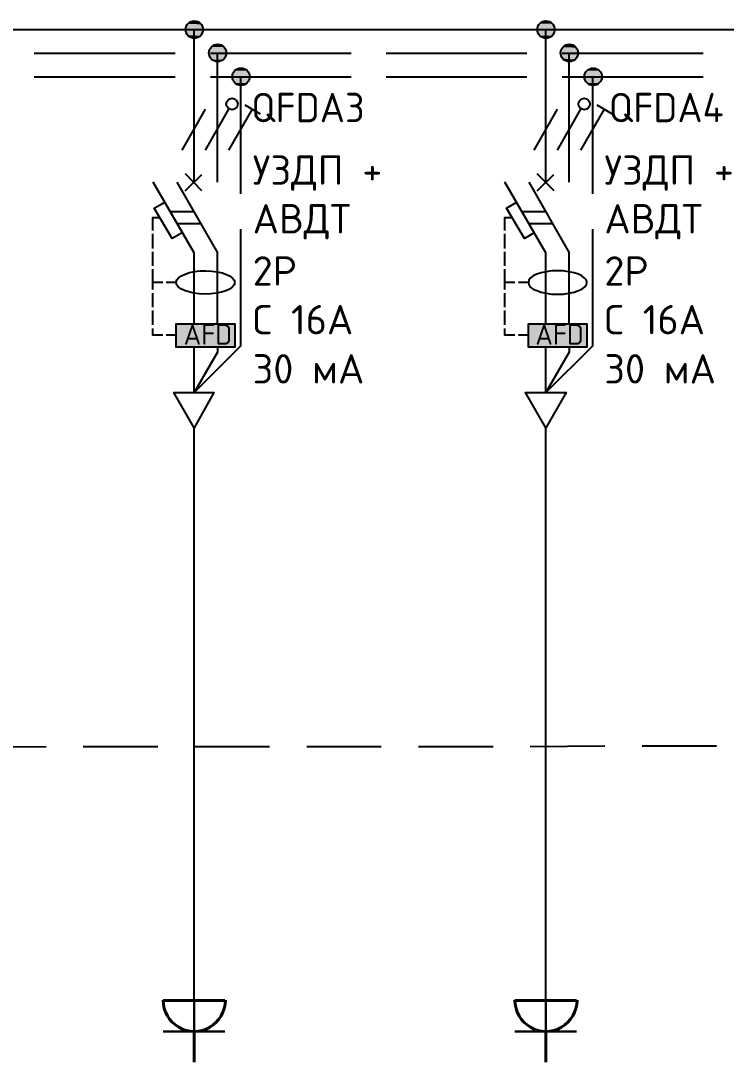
# Model space of a CAD drawing. Header units: millimetres. Extents: x -32 to 417638015, y -35 to 175284279.
# Drawn here: x 416814267 to 416820279, y 175224429 to 175233302 of the extents above; entities that cross this region are included whole.
import ezdxf

# ---------------------------------------------------------------- set-up
doc = ezdxf.new("R2010")
doc.units = ezdxf.units.MM
for name, color, linetype in [('PDF _0', 7, 'Continuous'), ('PDF _4_Однолинейная схема', 7, 'Continuous'), ('PDF _A-HATCH-WALL', 5, 'Continuous'), ('PDF _Текст', 7, 'Continuous'), ('PDF _ЭОМ_Розетки быт', 5, 'Continuous')]:
    doc.layers.add(name, color=color, linetype=linetype)
doc.styles.add('PDF GOST Common', font='GOST_Common.ttf')
doc.styles.add('PDF ISOCPEUR', font='isocpeur.ttf')

msp = doc.modelspace()

# ---------------------------------------------------------------- linework, layer by layer
at = {"layer": 'PDF _0', "lineweight": 25}
for points in [[(416815743.5, 175231926.2), (416815743.5, 175233225.9)], [(416818740.8, 175231926.2), (416818740.8, 175233225.9)], [(416815942.4, 175231926.2), (416815942.4, 175233026.9)], [(416818939.7, 175231926.2), (416818939.7, 175233026.9)], [(416816141.4, 175231828.9), (416816141.4, 175232823.7)], [(416819142.9, 175231828.9), (416819142.9, 175232823.7)], [(416815667.3, 175231854.3), (416815811.2, 175231994)], [(416815811.2, 175231854.3), (416815671.5, 175231998.2)], [(416818812.7, 175231854.3), (416818668.8, 175231998.2)], [(416818668.8, 175231854.3), (416818808.5, 175231994)], [(416815743.5, 175230719.7), (416815743.5, 175231325.1), (416815396.3, 175231926.2)], [(416815595.3, 175231926.2), (416815942.4, 175231325.1)], [(416818740.8, 175230719.7), (416818740.8, 175231325.1), (416818393.6, 175231926.2)], [(416818596.8, 175231926.2), (416818939.7, 175231325.1)], [(416815641.9, 175231494.4), (416815557.2, 175231447.9), (416815404.8, 175231706.1), (416815493.7, 175231756.9)], [(416818643.4, 175231494.4), (416818558.7, 175231447.9), (416818406.3, 175231706.1), (416818495.2, 175231756.9)], [(416815540.2, 175231676.5), (416815739.2, 175231676.5)], [(416818537.6, 175231676.5), (416818740.8, 175231676.5)], [(416815595.3, 175231574.9), (416815798.5, 175231574.9)], [(416818596.8, 175231574.9), (416818795.8, 175231574.9)], [(416815743.5, 175230135.5), (416816141.4, 175230533.4), (416816141.4, 175231528.2)], [(416818740.8, 175230135.5), (416819142.9, 175230533.4), (416819142.9, 175231528.2)], [(416815942.4, 175230719.7), (416815942.4, 175231325.1)], [(416818939.7, 175230719.7), (416818939.7, 175231325.1)], [(416815942.4, 175230529.2), (416815942.4, 175230478.4), (416815743.5, 175230135.5), (416815743.5, 175230520.7)], [(416818939.7, 175230529.2), (416818939.7, 175230478.4), (416818740.8, 175230135.5), (416818740.8, 175230520.7)], [(416815743.5, 175224953.7), (416815743.5, 175229843.2)], [(416818740.8, 175224953.7), (416818740.8, 175229843.2)], [(416814481.9, 175227117), (416813846.9, 175227112.8)], [(416815434.4, 175227117), (416814799.4, 175227117)], [(416816386.9, 175227117), (416815751.9, 175227117)], [(416817339.5, 175227117), (416816704.5, 175227117)], [(416818292, 175227117), (416817657, 175227117)], [(416819244.5, 175227121.2), (416818609.5, 175227117)], [(416820197.1, 175227121.2), (416819562.1, 175227121.2)]]:
    msp.add_lwpolyline(points, dxfattribs=at)
at = {"layer": 'PDF _0', "color": 1, "lineweight": 25}
for points in [[(416815641.9, 175232201.4), (416815840.8, 175232548.5)], [(416815840.8, 175232201.4), (416816039.8, 175232548.5)], [(416816039.8, 175232201.4), (416816243, 175232548.5)], [(416816175.3, 175232586.7), (416816306.5, 175232510.5)], [(416818643.4, 175232201.4), (416818842.4, 175232548.5)], [(416818842.4, 175232201.4), (416819041.3, 175232548.5)], [(416819041.3, 175232201.4), (416819240.3, 175232548.5)], [(416819176.8, 175232586.7), (416819308, 175232510.5)], [(416815392.1, 175231515.6), (416815392.1, 175231625.7), (416815451.3, 175231625.7)], [(416818393.6, 175231515.6), (416818393.6, 175231625.7), (416818452.9, 175231625.7)], [(416815392.1, 175231363.2), (416815392.1, 175231486)], [(416818393.6, 175231363.2), (416818393.6, 175231486)], [(416815392.1, 175231215), (416815392.1, 175231333.5)], [(416818393.6, 175231215), (416818393.6, 175231333.5)], [(416815476.7, 175231071.1), (416815392.1, 175231071.1), (416815392.1, 175231185.4)], [(416818478.3, 175231071.1), (416818393.6, 175231071.1), (416818393.6, 175231185.4)], [(416815392.1, 175231011.8), (416815392.1, 175231071.1)], [(416815591.1, 175231071.1), (416815506.4, 175231071.1)], [(416818393.6, 175231011.8), (416818393.6, 175231071.1)], [(416818592.6, 175231071.1), (416818507.9, 175231071.1)], [(416815392.1, 175230863.6), (416815392.1, 175230982.2)], [(416818393.6, 175230863.6), (416818393.6, 175230982.2)], [(416815392.1, 175230711.2), (416815392.1, 175230834)], [(416818393.6, 175230711.2), (416818393.6, 175230834)], [(416815476.7, 175230622.3), (416815392.1, 175230622.3), (416815392.1, 175230681.6)], [(416818478.3, 175230622.3), (416818393.6, 175230622.3), (416818393.6, 175230681.6)], [(416815591.1, 175230622.3), (416815506.4, 175230622.3)], [(416818592.6, 175230622.3), (416818507.9, 175230622.3)]]:
    msp.add_lwpolyline(points, dxfattribs=at)
at = {"layer": 'PDF _0', "lineweight": 25}
for points in [[(416819092.1, 175231071.1), (416819087.9, 175231092.2), (416819071, 175231109.2), (416819049.8, 175231130.3), (416819020.2, 175231143), (416818982.1, 175231155.7), (416818935.5, 175231164.2), (416818888.9, 175231172.7), (416818842.4, 175231172.7), (416818791.6, 175231172.7), (416818745, 175231164.2), (416818702.7, 175231155.7), (416818664.6, 175231143), (416818634.9, 175231130.3), (416818609.5, 175231109.2), (416818596.8, 175231092.2), (416818592.6, 175231071.1), (416818596.8, 175231054.1), (416818609.5, 175231033), (416818634.9, 175231016), (416818664.6, 175231003.3), (416818702.7, 175230990.6), (416818745, 175230982.2), (416818791.6, 175230973.7), (416818842.4, 175230973.7), (416818888.9, 175230973.7), (416818935.5, 175230982.2), (416818982.1, 175230990.6), (416819020.2, 175231003.3), (416819049.8, 175231016), (416819071, 175231033), (416819087.9, 175231054.1)], [(416815591.1, 175230719.7), (416816090.6, 175230719.7), (416816090.6, 175230520.7), (416815591.1, 175230520.7)], [(416816090.6, 175230520.7), (416815591.1, 175230520.7), (416815591.1, 175230719.7), (416816090.6, 175230719.7)], [(416818592.6, 175230719.7), (416819092.1, 175230719.7), (416819092.1, 175230520.7), (416818592.6, 175230520.7)], [(416819092.1, 175230520.7), (416818592.6, 175230520.7), (416818592.6, 175230719.7), (416819092.1, 175230719.7)], [(416815743.5, 175229834.9), (416815569.9, 175230135.5), (416815912.8, 175230135.5)], [(416818740.8, 175229834.9), (416818567.2, 175230135.5), (416818914.3, 175230135.5)]]:
    msp.add_lwpolyline(points, close=True, dxfattribs=at)
at = {"layer": 'PDF _0', "color": 7, "lineweight": 0, "true_color": 0xffffff}
for points in [[(416815591.1, 175230719.7), (416816090.6, 175230719.7)], [(416818592.6, 175230719.7), (416819092.1, 175230719.7)]]:
    msp.add_lwpolyline(points, dxfattribs=at)
at = {"layer": 'PDF _0', "lineweight": 25}
for centre in [(416815745.6, 175233228), (416818742.9, 175233228), (416815944.5, 175233029.1), (416818941.9, 175233029.1), (416816143.5, 175232825.9), (416819145.1, 175232825.9)]:
    msp.add_circle(centre, 74.1, dxfattribs=at)
at = {"layer": 'PDF _0', "color": 1, "lineweight": 25}
for centre in [(416816067.3, 175232593), (416819068.9, 175232593)]:
    msp.add_circle(centre, 48.7, dxfattribs=at)
at = {"layer": 'PDF _0', "lineweight": 25}
msp.add_ellipse((416815840.7, 175231073), major_axis=(-250, 0.4), ratio=0.397058, start_param=3.126777, end_param=9.409962, dxfattribs=at)
at = {"layer": 'PDF _0', "transparency": 33554559}
for points in [[(416815671.5, 175233247.1), (416815815.4, 175233238.6), (416815667.3, 175233238.6)], [(416815815.4, 175233238.6), (416815667.3, 175233238.6), (416815815.4, 175233234.4)], [(416815667.3, 175233238.6), (416815815.4, 175233234.4), (416815667.3, 175233234.4)], [(416815815.4, 175233234.4), (416815667.3, 175233234.4), (416815815.4, 175233225.9)], [(416815667.3, 175233234.4), (416815815.4, 175233225.9), (416815667.3, 175233225.9)], [(416815675.7, 175233259.8), (416815811.2, 175233255.6), (416815671.5, 175233255.6)], [(416815811.2, 175233255.6), (416815671.5, 175233255.6), (416815811.2, 175233247.1)], [(416815671.5, 175233255.6), (416815811.2, 175233247.1), (416815671.5, 175233247.1)], [(416815811.2, 175233247.1), (416815671.5, 175233247.1), (416815815.4, 175233238.6)], [(416815680, 175233268.3), (416815807, 175233259.8), (416815675.7, 175233259.8)], [(416815807, 175233259.8), (416815675.7, 175233259.8), (416815811.2, 175233255.6)], [(416815684.2, 175233272.5), (416815802.7, 175233268.3), (416815680, 175233268.3)], [(416815802.7, 175233268.3), (416815680, 175233268.3), (416815807, 175233259.8)], [(416815688.4, 175233276.7), (416815798.5, 175233272.5), (416815684.2, 175233272.5)], [(416815798.5, 175233272.5), (416815684.2, 175233272.5), (416815802.7, 175233268.3)], [(416815692.7, 175233281), (416815794.3, 175233276.7), (416815688.4, 175233276.7)], [(416815794.3, 175233276.7), (416815688.4, 175233276.7), (416815798.5, 175233272.5)], [(416815696.9, 175233285.2), (416815790, 175233281), (416815692.7, 175233281)], [(416815790, 175233281), (416815692.7, 175233281), (416815794.3, 175233276.7)], [(416815705.4, 175233289.4), (416815785.8, 175233285.2), (416815696.9, 175233285.2)], [(416815785.8, 175233285.2), (416815696.9, 175233285.2), (416815790, 175233281)], [(416815709.6, 175233293.7), (416815777.3, 175233289.4), (416815705.4, 175233289.4)], [(416815777.3, 175233289.4), (416815705.4, 175233289.4), (416815785.8, 175233285.2)], [(416815718.1, 175233297.9), (416815773.1, 175233293.7), (416815709.6, 175233293.7)], [(416815773.1, 175233293.7), (416815709.6, 175233293.7), (416815777.3, 175233289.4)], [(416815726.5, 175233297.9), (416815764.6, 175233297.9), (416815718.1, 175233297.9)], [(416815764.6, 175233297.9), (416815718.1, 175233297.9), (416815773.1, 175233293.7)], [(416815730.8, 175233297.9), (416815760.4, 175233297.9), (416815726.5, 175233297.9)], [(416815760.4, 175233297.9), (416815726.5, 175233297.9), (416815764.6, 175233297.9)], [(416815743.5, 175233302.1), (416815751.9, 175233297.9), (416815730.8, 175233297.9)], [(416815751.9, 175233297.9), (416815730.8, 175233297.9), (416815760.4, 175233297.9)], [(416818673, 175233255.6), (416818812.7, 175233247.1), (416818668.8, 175233247.1)], [(416818812.7, 175233247.1), (416818668.8, 175233247.1), (416818817, 175233238.6)], [(416818668.8, 175233247.1), (416818817, 175233238.6), (416818668.8, 175233238.6)], [(416818817, 175233238.6), (416818668.8, 175233238.6), (416818817, 175233234.4)], [(416818668.8, 175233238.6), (416818817, 175233234.4), (416818668.8, 175233234.4)], [(416818817, 175233234.4), (416818668.8, 175233234.4), (416818817, 175233225.9)], [(416818668.8, 175233234.4), (416818817, 175233225.9), (416818668.8, 175233225.9)], [(416818677.3, 175233268.3), (416818808.5, 175233259.8), (416818673, 175233259.8)], [(416818808.5, 175233259.8), (416818673, 175233259.8), (416818812.7, 175233255.6)], [(416818673, 175233259.8), (416818812.7, 175233255.6), (416818673, 175233255.6)], [(416818812.7, 175233255.6), (416818673, 175233255.6), (416818812.7, 175233247.1)], [(416818681.5, 175233272.5), (416818804.3, 175233268.3), (416818677.3, 175233268.3)], [(416818804.3, 175233268.3), (416818677.3, 175233268.3), (416818808.5, 175233259.8)], [(416818685.7, 175233276.7), (416818800, 175233272.5), (416818681.5, 175233272.5)], [(416818800, 175233272.5), (416818681.5, 175233272.5), (416818804.3, 175233268.3)], [(416818694.2, 175233281), (416818795.8, 175233276.7), (416818685.7, 175233276.7)], [(416818795.8, 175233276.7), (416818685.7, 175233276.7), (416818800, 175233272.5)], [(416818698.4, 175233285.2), (416818791.6, 175233281), (416818694.2, 175233281)], [(416818791.6, 175233281), (416818694.2, 175233281), (416818795.8, 175233276.7)], [(416818702.7, 175233289.4), (416818783.1, 175233285.2), (416818698.4, 175233285.2)], [(416818783.1, 175233285.2), (416818698.4, 175233285.2), (416818791.6, 175233281)], [(416818711.1, 175233293.7), (416818778.9, 175233289.4), (416818702.7, 175233289.4)], [(416818778.9, 175233289.4), (416818702.7, 175233289.4), (416818783.1, 175233285.2)], [(416818715.4, 175233297.9), (416818774.6, 175233293.7), (416818711.1, 175233293.7)], [(416818774.6, 175233293.7), (416818711.1, 175233293.7), (416818778.9, 175233289.4)], [(416818723.8, 175233297.9), (416818766.2, 175233297.9), (416818715.4, 175233297.9)], [(416818766.2, 175233297.9), (416818715.4, 175233297.9), (416818774.6, 175233293.7)], [(416818732.3, 175233297.9), (416818757.7, 175233297.9), (416818723.8, 175233297.9)], [(416818757.7, 175233297.9), (416818723.8, 175233297.9), (416818766.2, 175233297.9)], [(416818745, 175233302.1), (416818749.2, 175233297.9), (416818732.3, 175233297.9)], [(416818749.2, 175233297.9), (416818732.3, 175233297.9), (416818757.7, 175233297.9)], [(416815815.4, 175233225.9), (416815667.3, 175233225.9), (416815815.4, 175233217.5)], [(416815667.3, 175233225.9), (416815815.4, 175233217.5), (416815667.3, 175233217.5)], [(416815815.4, 175233217.5), (416815667.3, 175233217.5), (416815815.4, 175233213.2)], [(416815667.3, 175233217.5), (416815815.4, 175233213.2), (416815667.3, 175233213.2)], [(416815815.4, 175233213.2), (416815667.3, 175233213.2), (416815811.2, 175233204.8)], [(416815667.3, 175233213.2), (416815811.2, 175233204.8), (416815671.5, 175233204.8)], [(416815811.2, 175233204.8), (416815671.5, 175233204.8), (416815811.2, 175233196.3)], [(416815671.5, 175233204.8), (416815811.2, 175233196.3), (416815671.5, 175233196.3)], [(416815811.2, 175233196.3), (416815671.5, 175233196.3), (416815807, 175233192.1)], [(416815671.5, 175233196.3), (416815807, 175233192.1), (416815675.7, 175233192.1)], [(416815807, 175233192.1), (416815675.7, 175233192.1), (416815802.7, 175233183.6)], [(416815675.7, 175233192.1), (416815802.7, 175233183.6), (416815680, 175233183.6)], [(416815802.7, 175233183.6), (416815680, 175233183.6), (416815798.5, 175233179.4)], [(416815680, 175233183.6), (416815798.5, 175233179.4), (416815684.2, 175233179.4)], [(416815798.5, 175233179.4), (416815684.2, 175233179.4), (416815794.3, 175233175.1)], [(416815684.2, 175233179.4), (416815794.3, 175233175.1), (416815688.4, 175233175.1)], [(416815794.3, 175233175.1), (416815688.4, 175233175.1), (416815790, 175233170.9)], [(416815688.4, 175233175.1), (416815790, 175233170.9), (416815692.7, 175233170.9)], [(416815790, 175233170.9), (416815692.7, 175233170.9), (416815785.8, 175233166.7)], [(416815692.7, 175233170.9), (416815785.8, 175233166.7), (416815696.9, 175233166.7)], [(416815785.8, 175233166.7), (416815696.9, 175233166.7), (416815777.3, 175233162.4)], [(416815696.9, 175233166.7), (416815777.3, 175233162.4), (416815705.4, 175233162.4)], [(416815777.3, 175233162.4), (416815705.4, 175233162.4), (416815773.1, 175233158.2)], [(416815705.4, 175233162.4), (416815773.1, 175233158.2), (416815709.6, 175233158.2)], [(416815773.1, 175233158.2), (416815709.6, 175233158.2), (416815764.6, 175233154)], [(416815709.6, 175233158.2), (416815764.6, 175233154), (416815718.1, 175233154)], [(416815764.6, 175233154), (416815718.1, 175233154), (416815760.4, 175233154)], [(416815718.1, 175233154), (416815760.4, 175233154), (416815726.5, 175233154)], [(416815726.5, 175233154), (416815730.8, 175233149.7), (416815751.9, 175233149.7)], [(416815726.5, 175233154), (416815760.4, 175233154), (416815751.9, 175233149.7)], [(416815730.8, 175233149.7), (416815751.9, 175233149.7), (416815743.5, 175233149.7)], [(416818817, 175233225.9), (416818668.8, 175233225.9), (416818817, 175233217.5)], [(416818668.8, 175233225.9), (416818817, 175233217.5), (416818668.8, 175233217.5)], [(416818817, 175233217.5), (416818668.8, 175233217.5), (416818817, 175233213.2)], [(416818668.8, 175233217.5), (416818817, 175233213.2), (416818668.8, 175233213.2)], [(416818817, 175233213.2), (416818668.8, 175233213.2), (416818812.7, 175233204.8)], [(416818668.8, 175233213.2), (416818812.7, 175233204.8), (416818668.8, 175233204.8)], [(416818812.7, 175233204.8), (416818668.8, 175233204.8), (416818812.7, 175233196.3)], [(416818668.8, 175233204.8), (416818812.7, 175233196.3), (416818673, 175233196.3)], [(416818812.7, 175233196.3), (416818673, 175233196.3), (416818808.5, 175233192.1)], [(416818673, 175233196.3), (416818808.5, 175233192.1), (416818673, 175233192.1)], [(416818808.5, 175233192.1), (416818673, 175233192.1), (416818804.3, 175233183.6)], [(416818673, 175233192.1), (416818804.3, 175233183.6), (416818677.3, 175233183.6)], [(416818804.3, 175233183.6), (416818677.3, 175233183.6), (416818800, 175233179.4)], [(416818677.3, 175233183.6), (416818800, 175233179.4), (416818681.5, 175233179.4)], [(416818800, 175233179.4), (416818681.5, 175233179.4), (416818795.8, 175233175.1)], [(416818681.5, 175233179.4), (416818795.8, 175233175.1), (416818685.7, 175233175.1)], [(416818795.8, 175233175.1), (416818685.7, 175233175.1), (416818791.6, 175233170.9)], [(416818685.7, 175233175.1), (416818791.6, 175233170.9), (416818694.2, 175233170.9)], [(416818791.6, 175233170.9), (416818694.2, 175233170.9), (416818783.1, 175233166.7)], [(416818694.2, 175233170.9), (416818783.1, 175233166.7), (416818698.4, 175233166.7)], [(416818783.1, 175233166.7), (416818698.4, 175233166.7), (416818778.9, 175233162.4)], [(416818698.4, 175233166.7), (416818778.9, 175233162.4), (416818702.7, 175233162.4)], [(416818778.9, 175233162.4), (416818702.7, 175233162.4), (416818774.6, 175233158.2)], [(416818702.7, 175233162.4), (416818774.6, 175233158.2), (416818711.1, 175233158.2)], [(416818774.6, 175233158.2), (416818711.1, 175233158.2), (416818766.2, 175233154)], [(416818711.1, 175233158.2), (416818766.2, 175233154), (416818715.4, 175233154)], [(416818766.2, 175233154), (416818715.4, 175233154), (416818757.7, 175233154)], [(416818715.4, 175233154), (416818757.7, 175233154), (416818723.8, 175233154)], [(416818723.8, 175233154), (416818732.3, 175233149.7), (416818749.2, 175233149.7)], [(416818723.8, 175233154), (416818757.7, 175233154), (416818749.2, 175233149.7)], [(416818732.3, 175233149.7), (416818749.2, 175233149.7), (416818745, 175233149.7)]]:
    msp.add_solid(points, dxfattribs=at)
at = {"layer": 'PDF _0', "color": 7, "true_color": 0xffffff, "transparency": 33554559}
for points in [[(416815591.1, 175230520.7), (416816090.6, 175230520.7), (416815591.1, 175230719.7)], [(416816090.6, 175230520.7), (416815591.1, 175230719.7), (416816090.6, 175230719.7)], [(416818592.6, 175230520.7), (416819092.1, 175230520.7), (416818592.6, 175230719.7)], [(416819092.1, 175230520.7), (416818592.6, 175230719.7), (416819092.1, 175230719.7)]]:
    msp.add_solid(points, dxfattribs=at)
at = {"layer": 'PDF _4_Однолинейная схема', "lineweight": 25}
for points in [[(416833545.2, 175233225.9), (416808416.3, 175233225.9)], [(416814380.3, 175233026.9), (416815582.5, 175233026.9)], [(416815883.2, 175233026.9), (416817081.2, 175233026.9)], [(416817381.8, 175233026.9), (416818579.8, 175233026.9)], [(416818880.5, 175233026.9), (416820082.7, 175233026.9)], [(416814380.3, 175232823.7), (416815582.5, 175232823.7)], [(416815883.2, 175232823.7), (416817081.2, 175232823.7)], [(416817381.8, 175232823.7), (416818579.8, 175232823.7)], [(416818880.5, 175232823.7), (416820082.7, 175232823.7)]]:
    msp.add_lwpolyline(points, dxfattribs=at)
at = {"layer": 'PDF _A-HATCH-WALL', "color": 7, "transparency": 33554559}
for points in [[(416815874.7, 175233060.8), (416816010.2, 175233052.3), (416815870.5, 175233052.3)], [(416815878.9, 175233065), (416816005.9, 175233060.8), (416815874.7, 175233060.8)], [(416816005.9, 175233060.8), (416815874.7, 175233060.8), (416816010.2, 175233052.3)], [(416815883.2, 175233073.5), (416816005.9, 175233065), (416815878.9, 175233065)], [(416816005.9, 175233065), (416815878.9, 175233065), (416816005.9, 175233060.8)], [(416815887.4, 175233077.7), (416816001.7, 175233073.5), (416815883.2, 175233073.5)], [(416816001.7, 175233073.5), (416815883.2, 175233073.5), (416816005.9, 175233065)], [(416815891.6, 175233082), (416815997.5, 175233077.7), (416815887.4, 175233077.7)], [(416815997.5, 175233077.7), (416815887.4, 175233077.7), (416816001.7, 175233073.5)], [(416815900.1, 175233086.2), (416815989, 175233082), (416815891.6, 175233082)], [(416815989, 175233082), (416815891.6, 175233082), (416815997.5, 175233077.7)], [(416815904.3, 175233090.4), (416815984.8, 175233086.2), (416815900.1, 175233086.2)], [(416815984.8, 175233086.2), (416815900.1, 175233086.2), (416815989, 175233082)], [(416815912.8, 175233094.7), (416815976.3, 175233090.4), (416815904.3, 175233090.4)], [(416815976.3, 175233090.4), (416815904.3, 175233090.4), (416815984.8, 175233086.2)], [(416815917, 175233094.7), (416815972.1, 175233094.7), (416815912.8, 175233094.7)], [(416815972.1, 175233094.7), (416815912.8, 175233094.7), (416815976.3, 175233090.4)], [(416815925.5, 175233098.9), (416815963.6, 175233094.7), (416815917, 175233094.7)], [(416815963.6, 175233094.7), (416815917, 175233094.7), (416815972.1, 175233094.7)], [(416815929.7, 175233098.9), (416815959.4, 175233098.9), (416815925.5, 175233098.9)], [(416815959.4, 175233098.9), (416815925.5, 175233098.9), (416815963.6, 175233094.7)], [(416815946.7, 175233098.9), (416815950.9, 175233098.9), (416815929.7, 175233098.9)], [(416815950.9, 175233098.9), (416815929.7, 175233098.9), (416815959.4, 175233098.9)], [(416818876.2, 175233060.8), (416819011.7, 175233052.3), (416818872, 175233052.3)], [(416818880.5, 175233065), (416819007.5, 175233060.8), (416818876.2, 175233060.8)], [(416819007.5, 175233060.8), (416818876.2, 175233060.8), (416819011.7, 175233052.3)], [(416818884.7, 175233073.5), (416819003.2, 175233065), (416818880.5, 175233065)], [(416819003.2, 175233065), (416818880.5, 175233065), (416819007.5, 175233060.8)], [(416818888.9, 175233077.7), (416818999, 175233073.5), (416818884.7, 175233073.5)], [(416818999, 175233073.5), (416818884.7, 175233073.5), (416819003.2, 175233065)], [(416818893.2, 175233082), (416818994.8, 175233077.7), (416818888.9, 175233077.7)], [(416818994.8, 175233077.7), (416818888.9, 175233077.7), (416818999, 175233073.5)], [(416818897.4, 175233086.2), (416818990.5, 175233082), (416818893.2, 175233082)], [(416818990.5, 175233082), (416818893.2, 175233082), (416818994.8, 175233077.7)], [(416818905.9, 175233090.4), (416818986.3, 175233086.2), (416818897.4, 175233086.2)], [(416818986.3, 175233086.2), (416818897.4, 175233086.2), (416818990.5, 175233082)], [(416818910.1, 175233094.7), (416818977.8, 175233090.4), (416818905.9, 175233090.4)], [(416818977.8, 175233090.4), (416818905.9, 175233090.4), (416818986.3, 175233086.2)], [(416818918.6, 175233094.7), (416818973.6, 175233094.7), (416818910.1, 175233094.7)], [(416818973.6, 175233094.7), (416818910.1, 175233094.7), (416818977.8, 175233090.4)], [(416818927, 175233098.9), (416818965.1, 175233094.7), (416818918.6, 175233094.7)], [(416818965.1, 175233094.7), (416818918.6, 175233094.7), (416818973.6, 175233094.7)], [(416818931.3, 175233098.9), (416818960.9, 175233098.9), (416818927, 175233098.9)], [(416818960.9, 175233098.9), (416818927, 175233098.9), (416818965.1, 175233094.7)], [(416818944, 175233098.9), (416818948.2, 175233098.9), (416818931.3, 175233098.9)], [(416818948.2, 175233098.9), (416818931.3, 175233098.9), (416818960.9, 175233098.9)], [(416815870.5, 175233048.1), (416816014.4, 175233039.6), (416815866.2, 175233039.6)], [(416816014.4, 175233039.6), (416815866.2, 175233039.6), (416816014.4, 175233031.2)], [(416815866.2, 175233039.6), (416816014.4, 175233031.2), (416815866.2, 175233031.2)], [(416816014.4, 175233031.2), (416815866.2, 175233031.2), (416816018.6, 175233026.9)], [(416815866.2, 175233031.2), (416816018.6, 175233026.9), (416815866.2, 175233026.9)], [(416816018.6, 175233026.9), (416815866.2, 175233026.9), (416816014.4, 175233018.5)], [(416815866.2, 175233026.9), (416816014.4, 175233018.5), (416815866.2, 175233018.5)], [(416816014.4, 175233018.5), (416815866.2, 175233018.5), (416816014.4, 175233010)], [(416815866.2, 175233018.5), (416816014.4, 175233010), (416815866.2, 175233010)], [(416816014.4, 175233010), (416815866.2, 175233010), (416816014.4, 175233005.8)], [(416815866.2, 175233010), (416816014.4, 175233005.8), (416815870.5, 175233005.8)], [(416816010.2, 175233052.3), (416815870.5, 175233052.3), (416816014.4, 175233048.1)], [(416815870.5, 175233052.3), (416816014.4, 175233048.1), (416815870.5, 175233048.1)], [(416816014.4, 175233048.1), (416815870.5, 175233048.1), (416816014.4, 175233039.6)], [(416816014.4, 175233005.8), (416815870.5, 175233005.8), (416816010.2, 175232997.3)], [(416815870.5, 175233005.8), (416816010.2, 175232997.3), (416815870.5, 175232997.3)], [(416816010.2, 175232997.3), (416815870.5, 175232997.3), (416816005.9, 175232993.1)], [(416815870.5, 175232997.3), (416816005.9, 175232993.1), (416815874.7, 175232993.1)], [(416816005.9, 175232993.1), (416815874.7, 175232993.1), (416816005.9, 175232984.6)], [(416815874.7, 175232993.1), (416816005.9, 175232984.6), (416815878.9, 175232984.6)], [(416816005.9, 175232984.6), (416815878.9, 175232984.6), (416816001.7, 175232980.4)], [(416815878.9, 175232984.6), (416816001.7, 175232980.4), (416815883.2, 175232980.4)], [(416816001.7, 175232980.4), (416815883.2, 175232980.4), (416815997.5, 175232971.9)], [(416815883.2, 175232980.4), (416815997.5, 175232971.9), (416815887.4, 175232971.9)], [(416815997.5, 175232971.9), (416815887.4, 175232971.9), (416815989, 175232967.7)], [(416815887.4, 175232971.9), (416815989, 175232967.7), (416815891.6, 175232967.7)], [(416815989, 175232967.7), (416815891.6, 175232967.7), (416815984.8, 175232963.4)], [(416815891.6, 175232967.7), (416815984.8, 175232963.4), (416815900.1, 175232963.4)], [(416818872, 175233052.3), (416819011.7, 175233048.1), (416818867.8, 175233048.1)], [(416819011.7, 175233048.1), (416818867.8, 175233048.1), (416819015.9, 175233039.6)], [(416818867.8, 175233048.1), (416819015.9, 175233039.6), (416818867.8, 175233039.6)], [(416819015.9, 175233039.6), (416818867.8, 175233039.6), (416819015.9, 175233031.2)], [(416818867.8, 175233039.6), (416819015.9, 175233031.2), (416818867.8, 175233031.2)], [(416819015.9, 175233031.2), (416818867.8, 175233031.2), (416819015.9, 175233026.9)], [(416818867.8, 175233031.2), (416819015.9, 175233026.9), (416818867.8, 175233026.9)], [(416819015.9, 175233026.9), (416818867.8, 175233026.9), (416819015.9, 175233018.5)], [(416818867.8, 175233026.9), (416819015.9, 175233018.5), (416818867.8, 175233018.5)], [(416819015.9, 175233018.5), (416818867.8, 175233018.5), (416819015.9, 175233010)], [(416818867.8, 175233018.5), (416819015.9, 175233010), (416818867.8, 175233010)], [(416819015.9, 175233010), (416818867.8, 175233010), (416819011.7, 175233005.8)], [(416818867.8, 175233010), (416819011.7, 175233005.8), (416818867.8, 175233005.8)], [(416819011.7, 175233005.8), (416818867.8, 175233005.8), (416819011.7, 175232997.3)], [(416818867.8, 175233005.8), (416819011.7, 175232997.3), (416818872, 175232997.3)], [(416819011.7, 175233052.3), (416818872, 175233052.3), (416819011.7, 175233048.1)], [(416819011.7, 175232997.3), (416818872, 175232997.3), (416819007.5, 175232993.1)], [(416818872, 175232997.3), (416819007.5, 175232993.1), (416818876.2, 175232993.1)], [(416819007.5, 175232993.1), (416818876.2, 175232993.1), (416819003.2, 175232984.6)], [(416818876.2, 175232993.1), (416819003.2, 175232984.6), (416818880.5, 175232984.6)], [(416819003.2, 175232984.6), (416818880.5, 175232984.6), (416818999, 175232980.4)], [(416818880.5, 175232984.6), (416818999, 175232980.4), (416818884.7, 175232980.4)], [(416818999, 175232980.4), (416818884.7, 175232980.4), (416818994.8, 175232971.9)], [(416818884.7, 175232980.4), (416818994.8, 175232971.9), (416818888.9, 175232971.9)], [(416818994.8, 175232971.9), (416818888.9, 175232971.9), (416818990.5, 175232967.7)], [(416818888.9, 175232971.9), (416818990.5, 175232967.7), (416818893.2, 175232967.7)], [(416818990.5, 175232967.7), (416818893.2, 175232967.7), (416818986.3, 175232963.4)], [(416818893.2, 175232967.7), (416818986.3, 175232963.4), (416818897.4, 175232963.4)], [(416815984.8, 175232963.4), (416815900.1, 175232963.4), (416815976.3, 175232959.2)], [(416815900.1, 175232963.4), (416815976.3, 175232959.2), (416815904.3, 175232959.2)], [(416815976.3, 175232959.2), (416815904.3, 175232959.2), (416815972.1, 175232959.2)], [(416815904.3, 175232959.2), (416815972.1, 175232959.2), (416815912.8, 175232959.2)], [(416815972.1, 175232959.2), (416815912.8, 175232959.2), (416815963.6, 175232955)], [(416815912.8, 175232959.2), (416815963.6, 175232955), (416815917, 175232955)], [(416815963.6, 175232955), (416815917, 175232955), (416815959.4, 175232950.7)], [(416815917, 175232955), (416815959.4, 175232950.7), (416815925.5, 175232950.7)], [(416815925.5, 175232950.7), (416815929.7, 175232950.7), (416815950.9, 175232950.7)], [(416815925.5, 175232950.7), (416815959.4, 175232950.7), (416815950.9, 175232950.7)], [(416815929.7, 175232950.7), (416815950.9, 175232950.7), (416815946.7, 175232950.7)], [(416816086.4, 175232878.8), (416816200.7, 175232870.3), (416816082.1, 175232870.3)], [(416816090.6, 175232883), (416816196.4, 175232878.8), (416816086.4, 175232878.8)], [(416816196.4, 175232878.8), (416816086.4, 175232878.8), (416816200.7, 175232870.3)], [(416816099.1, 175232887.2), (416816192.2, 175232883), (416816090.6, 175232883)], [(416816192.2, 175232883), (416816090.6, 175232883), (416816196.4, 175232878.8)], [(416816103.3, 175232891.5), (416816183.7, 175232887.2), (416816099.1, 175232887.2)], [(416816183.7, 175232887.2), (416816099.1, 175232887.2), (416816192.2, 175232883)], [(416816111.8, 175232895.7), (416816179.5, 175232891.5), (416816103.3, 175232891.5)], [(416816179.5, 175232891.5), (416816103.3, 175232891.5), (416816183.7, 175232887.2)], [(416816116, 175232895.7), (416816171, 175232895.7), (416816111.8, 175232895.7)], [(416816171, 175232895.7), (416816111.8, 175232895.7), (416816179.5, 175232891.5)], [(416816124.5, 175232899.9), (416816166.8, 175232895.7), (416816116, 175232895.7)], [(416816166.8, 175232895.7), (416816116, 175232895.7), (416816171, 175232895.7)], [(416816132.9, 175232899.9), (416816158.3, 175232899.9), (416816124.5, 175232899.9)], [(416816158.3, 175232899.9), (416816124.5, 175232899.9), (416816166.8, 175232895.7)], [(416816145.6, 175232899.9), (416816149.9, 175232899.9), (416816132.9, 175232899.9)], [(416816149.9, 175232899.9), (416816132.9, 175232899.9), (416816158.3, 175232899.9)], [(416818986.3, 175232963.4), (416818897.4, 175232963.4), (416818977.8, 175232959.2)], [(416818897.4, 175232963.4), (416818977.8, 175232959.2), (416818905.9, 175232959.2)], [(416818977.8, 175232959.2), (416818905.9, 175232959.2), (416818973.6, 175232959.2)], [(416818905.9, 175232959.2), (416818973.6, 175232959.2), (416818910.1, 175232959.2)], [(416818973.6, 175232959.2), (416818910.1, 175232959.2), (416818965.1, 175232955)], [(416818910.1, 175232959.2), (416818965.1, 175232955), (416818918.6, 175232955)], [(416818965.1, 175232955), (416818918.6, 175232955), (416818960.9, 175232950.7)], [(416818918.6, 175232955), (416818960.9, 175232950.7), (416818927, 175232950.7)], [(416818927, 175232950.7), (416818931.3, 175232950.7), (416818948.2, 175232950.7)], [(416818927, 175232950.7), (416818960.9, 175232950.7), (416818948.2, 175232950.7)], [(416818931.3, 175232950.7), (416818948.2, 175232950.7), (416818944, 175232950.7)], [(416819087.9, 175232878.8), (416819202.2, 175232870.3), (416819083.7, 175232870.3)], [(416819092.1, 175232883), (416819198, 175232878.8), (416819087.9, 175232878.8)], [(416819198, 175232878.8), (416819087.9, 175232878.8), (416819202.2, 175232870.3)], [(416819100.6, 175232887.2), (416819189.5, 175232883), (416819092.1, 175232883)], [(416819189.5, 175232883), (416819092.1, 175232883), (416819198, 175232878.8)], [(416819104.8, 175232891.5), (416819185.3, 175232887.2), (416819100.6, 175232887.2)], [(416819185.3, 175232887.2), (416819100.6, 175232887.2), (416819189.5, 175232883)], [(416819113.3, 175232895.7), (416819176.8, 175232891.5), (416819104.8, 175232891.5)], [(416819176.8, 175232891.5), (416819104.8, 175232891.5), (416819185.3, 175232887.2)], [(416819117.5, 175232895.7), (416819172.6, 175232895.7), (416819113.3, 175232895.7)], [(416819172.6, 175232895.7), (416819113.3, 175232895.7), (416819176.8, 175232891.5)], [(416819126, 175232899.9), (416819164.1, 175232895.7), (416819117.5, 175232895.7)], [(416819164.1, 175232895.7), (416819117.5, 175232895.7), (416819172.6, 175232895.7)], [(416819130.2, 175232899.9), (416819159.9, 175232899.9), (416819126, 175232899.9)], [(416819159.9, 175232899.9), (416819126, 175232899.9), (416819164.1, 175232895.7)], [(416819147.2, 175232899.9), (416819151.4, 175232899.9), (416819130.2, 175232899.9)], [(416819151.4, 175232899.9), (416819130.2, 175232899.9), (416819159.9, 175232899.9)], [(416816069.4, 175232840.7), (416816217.6, 175232832.2), (416816065.2, 175232832.2)], [(416816217.6, 175232832.2), (416816065.2, 175232832.2), (416816217.6, 175232823.7)], [(416816065.2, 175232832.2), (416816217.6, 175232823.7), (416816065.2, 175232823.7)], [(416816217.6, 175232823.7), (416816065.2, 175232823.7), (416816217.6, 175232819.5)], [(416816065.2, 175232823.7), (416816217.6, 175232819.5), (416816065.2, 175232819.5)], [(416816217.6, 175232819.5), (416816065.2, 175232819.5), (416816213.4, 175232811)], [(416816065.2, 175232819.5), (416816213.4, 175232811), (416816069.4, 175232811)], [(416816073.7, 175232853.4), (416816213.4, 175232844.9), (416816069.4, 175232844.9)], [(416816213.4, 175232844.9), (416816069.4, 175232844.9), (416816213.4, 175232840.7)], [(416816069.4, 175232844.9), (416816213.4, 175232840.7), (416816069.4, 175232840.7)], [(416816213.4, 175232840.7), (416816069.4, 175232840.7), (416816217.6, 175232832.2)], [(416816213.4, 175232811), (416816069.4, 175232811), (416816213.4, 175232802.6)], [(416816069.4, 175232811), (416816213.4, 175232802.6), (416816069.4, 175232802.6)], [(416816213.4, 175232802.6), (416816069.4, 175232802.6), (416816209.1, 175232798.3)], [(416816069.4, 175232802.6), (416816209.1, 175232798.3), (416816073.7, 175232798.3)], [(416816077.9, 175232866.1), (416816209.1, 175232861.8), (416816073.7, 175232861.8)], [(416816209.1, 175232861.8), (416816073.7, 175232861.8), (416816209.1, 175232853.4)], [(416816073.7, 175232861.8), (416816209.1, 175232853.4), (416816073.7, 175232853.4)], [(416816209.1, 175232853.4), (416816073.7, 175232853.4), (416816213.4, 175232844.9)], [(416816209.1, 175232798.3), (416816073.7, 175232798.3), (416816209.1, 175232789.9)], [(416816073.7, 175232798.3), (416816209.1, 175232789.9), (416816073.7, 175232789.9)], [(416816209.1, 175232789.9), (416816073.7, 175232789.9), (416816204.9, 175232785.6)], [(416816073.7, 175232789.9), (416816204.9, 175232785.6), (416816077.9, 175232785.6)], [(416816082.1, 175232870.3), (416816204.9, 175232866.1), (416816077.9, 175232866.1)], [(416816204.9, 175232866.1), (416816077.9, 175232866.1), (416816209.1, 175232861.8)], [(416816200.7, 175232870.3), (416816082.1, 175232870.3), (416816204.9, 175232866.1)], [(416819071, 175232844.9), (416819214.9, 175232840.7), (416819066.7, 175232840.7)], [(416819214.9, 175232840.7), (416819066.7, 175232840.7), (416819214.9, 175232832.2)], [(416819066.7, 175232840.7), (416819214.9, 175232832.2), (416819066.7, 175232832.2)], [(416819214.9, 175232832.2), (416819066.7, 175232832.2), (416819214.9, 175232823.7)], [(416819066.7, 175232832.2), (416819214.9, 175232823.7), (416819066.7, 175232823.7)], [(416819214.9, 175232823.7), (416819066.7, 175232823.7), (416819214.9, 175232819.5)], [(416819066.7, 175232823.7), (416819214.9, 175232819.5), (416819066.7, 175232819.5)], [(416819214.9, 175232819.5), (416819066.7, 175232819.5), (416819214.9, 175232811)], [(416819066.7, 175232819.5), (416819214.9, 175232811), (416819066.7, 175232811)], [(416819214.9, 175232811), (416819066.7, 175232811), (416819214.9, 175232802.6)], [(416819066.7, 175232811), (416819214.9, 175232802.6), (416819071, 175232802.6)], [(416819075.2, 175232861.8), (416819210.7, 175232853.4), (416819071, 175232853.4)], [(416819210.7, 175232853.4), (416819071, 175232853.4), (416819214.9, 175232844.9)], [(416819071, 175232853.4), (416819214.9, 175232844.9), (416819071, 175232844.9)], [(416819214.9, 175232844.9), (416819071, 175232844.9), (416819214.9, 175232840.7)], [(416819214.9, 175232802.6), (416819071, 175232802.6), (416819210.7, 175232798.3)], [(416819071, 175232802.6), (416819210.7, 175232798.3), (416819071, 175232798.3)], [(416819210.7, 175232798.3), (416819071, 175232798.3), (416819206.4, 175232789.9)], [(416819071, 175232798.3), (416819206.4, 175232789.9), (416819075.2, 175232789.9)], [(416819079.4, 175232866.1), (416819206.4, 175232861.8), (416819075.2, 175232861.8)], [(416819206.4, 175232861.8), (416819075.2, 175232861.8), (416819210.7, 175232853.4)], [(416819206.4, 175232789.9), (416819075.2, 175232789.9), (416819206.4, 175232785.6)], [(416819075.2, 175232789.9), (416819206.4, 175232785.6), (416819079.4, 175232785.6)], [(416819083.7, 175232870.3), (416819206.4, 175232866.1), (416819079.4, 175232866.1)], [(416819206.4, 175232866.1), (416819079.4, 175232866.1), (416819206.4, 175232861.8)], [(416819202.2, 175232870.3), (416819083.7, 175232870.3), (416819206.4, 175232866.1)], [(416816204.9, 175232785.6), (416816077.9, 175232785.6), (416816200.7, 175232781.4)], [(416816077.9, 175232785.6), (416816200.7, 175232781.4), (416816082.1, 175232781.4)], [(416816200.7, 175232781.4), (416816082.1, 175232781.4), (416816196.4, 175232772.9)], [(416816082.1, 175232781.4), (416816196.4, 175232772.9), (416816086.4, 175232772.9)], [(416816196.4, 175232772.9), (416816086.4, 175232772.9), (416816192.2, 175232768.7)], [(416816086.4, 175232772.9), (416816192.2, 175232768.7), (416816090.6, 175232768.7)], [(416816192.2, 175232768.7), (416816090.6, 175232768.7), (416816183.7, 175232764.5)], [(416816090.6, 175232768.7), (416816183.7, 175232764.5), (416816099.1, 175232764.5)], [(416816183.7, 175232764.5), (416816099.1, 175232764.5), (416816179.5, 175232760.2)], [(416816099.1, 175232764.5), (416816179.5, 175232760.2), (416816103.3, 175232760.2)], [(416816179.5, 175232760.2), (416816103.3, 175232760.2), (416816171, 175232756)], [(416816103.3, 175232760.2), (416816171, 175232756), (416816111.8, 175232756)], [(416816171, 175232756), (416816111.8, 175232756), (416816166.8, 175232756)], [(416816111.8, 175232756), (416816166.8, 175232756), (416816116, 175232756)], [(416816166.8, 175232756), (416816116, 175232756), (416816158.3, 175232751.8)], [(416816116, 175232756), (416816158.3, 175232751.8), (416816124.5, 175232751.8)], [(416816124.5, 175232751.8), (416816132.9, 175232751.8), (416816149.9, 175232751.8)], [(416816124.5, 175232751.8), (416816158.3, 175232751.8), (416816149.9, 175232751.8)], [(416816132.9, 175232751.8), (416816149.9, 175232751.8), (416816145.6, 175232751.8)], [(416819206.4, 175232785.6), (416819079.4, 175232785.6), (416819202.2, 175232781.4)], [(416819079.4, 175232785.6), (416819202.2, 175232781.4), (416819083.7, 175232781.4)], [(416819202.2, 175232781.4), (416819083.7, 175232781.4), (416819198, 175232772.9)], [(416819083.7, 175232781.4), (416819198, 175232772.9), (416819087.9, 175232772.9)], [(416819198, 175232772.9), (416819087.9, 175232772.9), (416819189.5, 175232768.7)], [(416819087.9, 175232772.9), (416819189.5, 175232768.7), (416819092.1, 175232768.7)], [(416819189.5, 175232768.7), (416819092.1, 175232768.7), (416819185.3, 175232764.5)], [(416819092.1, 175232768.7), (416819185.3, 175232764.5), (416819100.6, 175232764.5)], [(416819185.3, 175232764.5), (416819100.6, 175232764.5), (416819176.8, 175232760.2)], [(416819100.6, 175232764.5), (416819176.8, 175232760.2), (416819104.8, 175232760.2)], [(416819176.8, 175232760.2), (416819104.8, 175232760.2), (416819172.6, 175232756)], [(416819104.8, 175232760.2), (416819172.6, 175232756), (416819113.3, 175232756)], [(416819172.6, 175232756), (416819113.3, 175232756), (416819164.1, 175232756)], [(416819113.3, 175232756), (416819164.1, 175232756), (416819117.5, 175232756)], [(416819164.1, 175232756), (416819117.5, 175232756), (416819159.9, 175232751.8)], [(416819117.5, 175232756), (416819159.9, 175232751.8), (416819126, 175232751.8)], [(416819126, 175232751.8), (416819130.2, 175232751.8), (416819151.4, 175232751.8)], [(416819126, 175232751.8), (416819159.9, 175232751.8), (416819151.4, 175232751.8)], [(416819130.2, 175232751.8), (416819151.4, 175232751.8), (416819147.2, 175232751.8)]]:
    msp.add_solid(points, dxfattribs=at)
at = {"layer": 'PDF _ЭОМ_Розетки быт', "lineweight": 40}
for points in [[(416816005.9, 175224953.7), (416815481, 175224953.7)], [(416819003.2, 175224953.7), (416818478.3, 175224953.7)], [(416815743.5, 175224691.2), (416815743.5, 175224428.8)], [(416818740.8, 175224691.2), (416818740.8, 175224428.8)]]:
    msp.add_lwpolyline(points, dxfattribs=at)
at = {"layer": 'PDF _ЭОМ_Розетки быт', "lineweight": 30}
for points in [[(416815743.5, 175224953.7), (416815743.5, 175224691.2)], [(416818740.8, 175224953.7), (416818740.8, 175224691.2)], [(416816005.9, 175224691.2), (416815481, 175224691.2)], [(416819003.2, 175224691.2), (416818478.3, 175224691.2)]]:
    msp.add_lwpolyline(points, dxfattribs=at)
at = {"layer": 'PDF _ЭОМ_Розетки быт', "lineweight": 40}
for centre in [(416815745.6, 175224955.8), (416818742.9, 175224955.8)]:
    msp.add_arc(centre, 264.6, 179.99976, 0.00024, dxfattribs=at)

# ---------------------------------------------------------------- texts
at = {"layer": 'PDF _Текст', "attachment_point": 4}
for s, insert, char_height, style in [('QFDA3', (416816230.3, 175232563.1), 250, 'PDF GOST Common'), ('QFDA4', (416819278.4, 175232563.1), 250, 'PDF GOST Common'), ('УЗДП +', (416816243, 175232004.5), 250, 'PDF ISOCPEUR'), ('УЗДП +', (416819240.3, 175232004.5), 250, 'PDF ISOCPEUR'), ('АВДТ', (416816243, 175231589.6), 250, 'PDF ISOCPEUR'), ('АВДТ', (416819240.3, 175231589.6), 250, 'PDF ISOCPEUR'), ('2Р', (416816243, 175231170.5), 250, 'PDF ISOCPEUR'), ('2Р', (416819240.3, 175231170.5), 250, 'PDF ISOCPEUR'), ('С 16А', (416816243, 175230755.6), 250, 'PDF ISOCPEUR'), ('С 16А', (416819240.3, 175230755.6), 250, 'PDF ISOCPEUR'), ('AFD', (416815654.6, 175230629.6), 175, 'PDF GOST Common'), ('AFD', (416818651.9, 175230629.6), 175, 'PDF GOST Common'), ('30 мА', (416816243, 175230336.5), 250, 'PDF ISOCPEUR'), ('30 мА', (416819240.3, 175230336.5), 250, 'PDF ISOCPEUR')]:
    msp.add_mtext(s, dxfattribs=dict(at, insert=insert, char_height=char_height, style=style))

doc.saveas('drawing.dxf')
